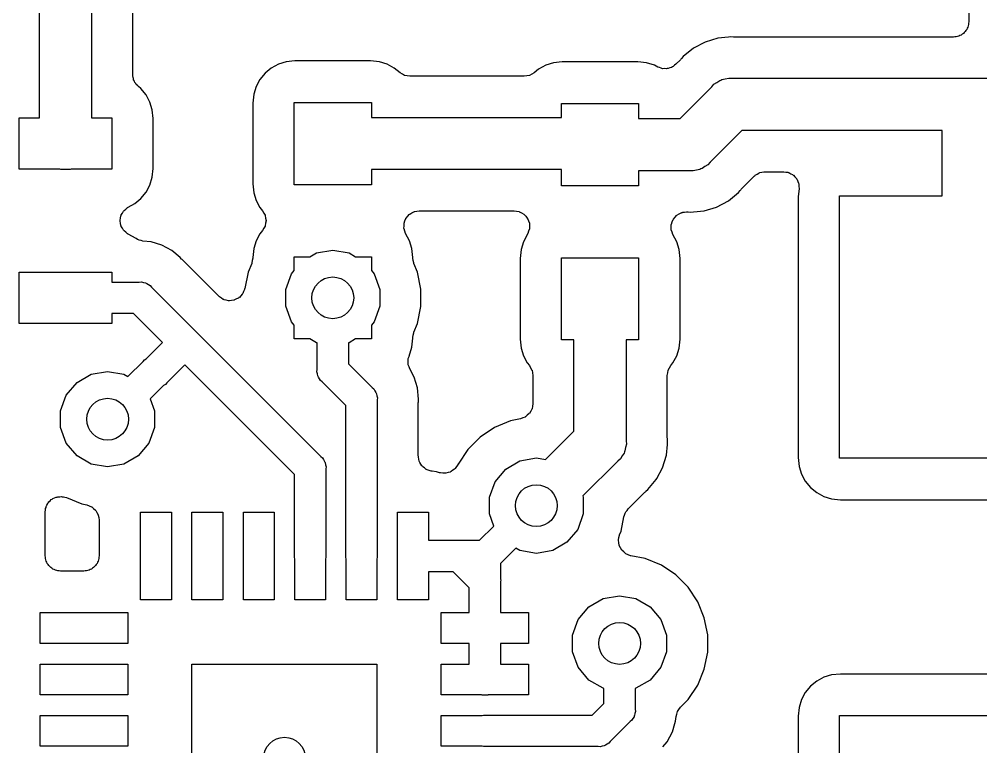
# Model space of a CAD drawing. Extents: x 91 to 190.2, y -113.9 to -59.9.
# Drawn here: x 101.55 to 110.9, y -74.75 to -67.68 of the extents above; entities that cross this region are included whole.
import ezdxf

# ---------------------------------------------------------------- set-up
doc = ezdxf.new("R2010")
doc.units = 0
doc.header["$MEASUREMENT"] = 0
doc.layers.add('BLACK', color=7, linetype='CONTINUOUS')

msp = doc.modelspace()

# ---------------------------------------------------------------- linework, layer by layer
at = {"layer": 'BLACK', "linetype": 'CONTINUOUS'}
for p, q in [((110.787, -65.2374), (110.787, -67.706)), ((101.746, -68.64), (101.746, -65.9511)), ((102.254, -66.0452), (102.254, -68.64)), ((102.654, -68.219), (102.654, -66.273)), ((110.787, -67.706), (110.785, -67.7189)), ((110.752, -67.8024), (110.742, -67.8109)), ((110.759, -67.7911), (110.752, -67.8024)), ((110.767, -67.781), (110.759, -67.7911)), ((110.772, -67.7687), (110.767, -67.781)), ((110.778, -67.7573), (110.772, -67.7687)), ((110.781, -67.7444), (110.778, -67.7573)), ((110.785, -67.732), (110.781, -67.7444)), ((110.785, -67.7189), (110.785, -67.732)), ((108.345, -67.8655), (108.222, -67.9029)), ((108.448, -67.8553), (108.345, -67.8655)), ((108.473, -67.8528), (108.448, -67.8553)), ((108.448, -67.8553), (108.448, -67.8553)), ((108.448, -67.8553), (108.448, -67.8553)), ((108.498, -67.8553), (108.473, -67.8528)), ((108.505, -67.8547), (108.498, -67.8553)), ((108.512, -67.856), (108.505, -67.8547)), ((110.637, -67.856), (108.512, -67.856)), ((110.65, -67.8537), (110.637, -67.856)), ((110.663, -67.8537), (110.65, -67.8537)), ((110.676, -67.8492), (110.663, -67.8537)), ((110.689, -67.847), (110.676, -67.8492)), ((110.7, -67.8404), (110.689, -67.847)), ((110.712, -67.8359), (110.7, -67.8404)), ((110.722, -67.8275), (110.712, -67.8359)), ((110.734, -67.8209), (110.722, -67.8275)), ((110.742, -67.8109), (110.734, -67.8209)), ((108.108, -67.9636), (108.008, -68.0453)), ((108.222, -67.9029), (108.108, -67.9636)), ((104.232, -68.0873), (104.147, -68.0958)), ((104.968, -68.0873), (104.232, -68.0873)), ((105.053, -68.0958), (104.968, -68.0873)), ((107.983, -68.0755), (107.938, -68.1199)), ((107.987, -68.0694), (107.983, -68.0755)), ((107.993, -68.0646), (107.987, -68.0694)), ((108.008, -68.0453), (107.993, -68.0646)), ((104.002, -68.1558), (103.941, -68.2058)), ((104.071, -68.1187), (104.002, -68.1558)), ((104.147, -68.0958), (104.071, -68.1187)), ((105.129, -68.1187), (105.053, -68.0958)), ((105.198, -68.1558), (105.129, -68.1187)), ((105.255, -68.202), (105.198, -68.1558)), ((106.602, -68.1658), (106.558, -68.202)), ((106.671, -68.1287), (106.602, -68.1658)), ((106.747, -68.1058), (106.671, -68.1287)), ((106.832, -68.0973), (106.747, -68.1058)), ((107.568, -68.0973), (106.832, -68.0973)), ((107.653, -68.1058), (107.568, -68.0973)), ((107.729, -68.1287), (107.653, -68.1058)), ((107.761, -68.1461), (107.729, -68.1287)), ((107.778, -68.1514), (107.761, -68.1461)), ((107.793, -68.1587), (107.778, -68.1514)), ((107.802, -68.1595), (107.793, -68.1587)), ((107.811, -68.1623), (107.802, -68.1595)), ((107.828, -68.1617), (107.811, -68.1623)), ((107.845, -68.1632), (107.828, -68.1617)), ((107.854, -68.1609), (107.845, -68.1632)), ((107.863, -68.1606), (107.854, -68.1609)), ((107.879, -68.1542), (107.863, -68.1606)), ((107.896, -68.1498), (107.879, -68.1542)), ((107.903, -68.1446), (107.896, -68.1498)), ((107.911, -68.1412), (107.903, -68.1446)), ((107.924, -68.1297), (107.911, -68.1412)), ((107.938, -68.1199), (107.924, -68.1297)), ((102.656, -68.2327), (102.654, -68.219)), ((102.657, -68.2467), (102.656, -68.2327)), ((102.661, -68.2582), (102.657, -68.2467)), ((102.663, -68.2703), (102.661, -68.2582)), ((102.67, -68.2824), (102.663, -68.2703)), ((103.891, -68.2667), (103.854, -68.3362)), ((103.941, -68.2058), (103.891, -68.2667)), ((105.277, -68.2143), (105.255, -68.202)), ((105.298, -68.227), (105.277, -68.2143)), ((105.299, -68.2271), (105.298, -68.227)), ((105.3, -68.2275), (105.299, -68.2271)), ((105.325, -68.2316), (105.3, -68.2275)), ((105.35, -68.236), (105.325, -68.2316)), ((106.462, -68.236), (105.35, -68.236)), ((106.487, -68.2316), (106.462, -68.236)), ((106.512, -68.2275), (106.487, -68.2316)), ((106.513, -68.2271), (106.512, -68.2275)), ((106.514, -68.227), (106.513, -68.2271)), ((106.536, -68.2143), (106.514, -68.227)), ((106.558, -68.202), (106.536, -68.2143)), ((108.336, -68.2956), (108.364, -68.2762)), ((108.364, -68.2762), (108.375, -68.2733)), ((108.375, -68.2733), (108.385, -68.2676)), ((108.385, -68.2676), (108.418, -68.2618)), ((108.418, -68.2618), (108.451, -68.2531)), ((108.451, -68.2531), (108.484, -68.256)), ((108.484, -68.256), (111.815, -68.256)), ((102.675, -68.2954), (102.67, -68.2824)), ((102.683, -68.3048), (102.675, -68.2954)), ((102.689, -68.3154), (102.683, -68.3048)), ((102.7, -68.3244), (102.689, -68.3154)), ((102.709, -68.335), (102.7, -68.3244)), ((102.734, -68.3558), (102.709, -68.335)), ((102.784, -68.4167), (102.734, -68.3558)), ((103.854, -68.3362), (103.831, -68.4116)), ((107.978, -68.646), (108.286, -68.3382)), ((108.286, -68.3382), (108.307, -68.3124)), ((108.307, -68.3124), (108.336, -68.2956)), ((102.821, -68.4862), (102.784, -68.4167)), ((103.831, -68.4116), (103.822, -68.4974)), ((102.844, -68.5616), (102.821, -68.4862)), ((103.822, -68.4974), (103.822, -69.2826)), ((104.225, -69.29), (104.225, -68.49)), ((104.225, -68.49), (104.975, -68.49)), ((104.975, -68.49), (104.975, -68.636)), ((106.825, -68.636), (106.825, -68.5)), ((106.825, -68.5), (107.575, -68.5)), ((107.575, -68.5), (107.575, -68.646)), ((101.55, -69.14), (101.55, -68.64)), ((101.55, -68.64), (101.746, -68.64)), ((102.254, -68.64), (102.45, -68.64)), ((102.45, -68.64), (102.45, -69.14)), ((102.853, -68.6474), (102.844, -68.5616)), ((102.853, -69.1326), (102.853, -68.6474)), ((104.975, -68.636), (106.825, -68.636)), ((107.575, -68.646), (107.978, -68.646)), ((108.578, -68.764), (108.27, -69.0718)), ((110.526, -68.764), (108.578, -68.764)), ((110.526, -69.4), (110.526, -68.764)), ((108.22, -69.1144), (108.192, -69.1338)), ((108.249, -69.0976), (108.22, -69.1144)), ((108.27, -69.0718), (108.249, -69.0976)), ((101.944, -69.14), (101.55, -69.14)), ((101.955, -69.144), (101.944, -69.14)), ((102.045, -69.144), (101.955, -69.144)), ((102.056, -69.14), (102.045, -69.144)), ((102.45, -69.14), (102.056, -69.14)), ((102.844, -69.2184), (102.853, -69.1326)), ((106.825, -69.144), (104.975, -69.144)), ((104.975, -69.144), (104.975, -69.29)), ((106.825, -69.3), (106.825, -69.144)), ((108.072, -69.154), (107.575, -69.154)), ((107.575, -69.154), (107.575, -69.3)), ((108.105, -69.1569), (108.072, -69.154)), ((108.138, -69.1482), (108.105, -69.1569)), ((108.171, -69.1424), (108.138, -69.1482)), ((108.181, -69.1367), (108.171, -69.1424)), ((108.192, -69.1338), (108.181, -69.1367)), ((108.573, -69.3345), (108.7, -69.2079)), ((108.7, -69.2079), (108.705, -69.2041)), ((108.705, -69.2041), (108.71, -69.1991)), ((108.71, -69.1991), (108.727, -69.1893)), ((108.727, -69.1893), (108.743, -69.1781)), ((108.743, -69.1781), (108.749, -69.1763)), ((108.749, -69.1763), (108.755, -69.173)), ((108.755, -69.173), (108.774, -69.1696)), ((108.774, -69.1696), (108.793, -69.1646)), ((108.793, -69.1646), (108.8, -69.1651)), ((108.8, -69.1651), (108.806, -69.164)), ((108.806, -69.164), (108.986, -69.164)), ((108.986, -69.164), (109.006, -69.1675)), ((109.006, -69.1675), (109.026, -69.1695)), ((109.026, -69.1695), (109.031, -69.172)), ((109.031, -69.172), (109.037, -69.173)), ((109.037, -69.173), (109.055, -69.1833)), ((109.055, -69.1833), (109.073, -69.1921)), ((109.073, -69.1921), (109.077, -69.1962)), ((109.077, -69.1962), (109.082, -69.1991)), ((109.082, -69.1991), (109.095, -69.2147)), ((102.784, -69.3633), (102.821, -69.2938)), ((102.821, -69.2938), (102.844, -69.2184)), ((103.822, -69.2826), (103.831, -69.3684)), ((104.975, -69.29), (104.225, -69.29)), ((107.575, -69.3), (106.825, -69.3)), ((109.095, -69.2147), (109.11, -69.2293)), ((109.11, -69.2293), (109.112, -69.2346)), ((109.112, -69.2346), (109.116, -69.239)), ((109.116, -69.239), (109.123, -69.2582)), ((109.123, -69.2582), (109.131, -69.2768)), ((109.131, -69.2768), (109.132, -69.2825)), ((109.132, -69.2825), (109.134, -69.288)), ((109.134, -69.288), (109.134, -69.3084)), ((102.734, -69.4242), (102.784, -69.3633)), ((103.831, -69.3684), (103.854, -69.4438)), ((108.448, -69.4464), (108.548, -69.3647)), ((108.548, -69.3647), (108.563, -69.3454)), ((108.563, -69.3454), (108.569, -69.3406)), ((108.569, -69.3406), (108.573, -69.3345)), ((109.135, -69.3287), (109.127, -69.4074)), ((109.134, -69.3084), (109.135, -69.3287)), ((102.611, -69.5077), (102.673, -69.4742)), ((102.673, -69.4742), (102.734, -69.4242)), ((103.854, -69.4438), (103.891, -69.5133)), ((108.334, -69.5071), (108.448, -69.4464)), ((109.127, -69.4074), (109.127, -71.9426)), ((109.53, -71.95), (109.53, -69.4)), ((109.53, -69.4), (110.526, -69.4)), ((102.541, -69.589), (102.542, -69.5841)), ((102.542, -69.5841), (102.553, -69.5661)), ((102.553, -69.5661), (102.563, -69.5474)), ((102.563, -69.5474), (102.567, -69.5441)), ((102.567, -69.5441), (102.57, -69.5399)), ((102.57, -69.5399), (102.586, -69.5268)), ((102.586, -69.5268), (102.602, -69.5126)), ((102.602, -69.5126), (102.607, -69.5108)), ((102.607, -69.5108), (102.611, -69.5077)), ((103.891, -69.5133), (103.917, -69.5448)), ((103.917, -69.5448), (103.929, -69.5661)), ((103.929, -69.5661), (103.941, -69.5872)), ((105.329, -69.5972), (105.344, -69.5791)), ((105.344, -69.5791), (105.346, -69.5778)), ((105.346, -69.5778), (105.348, -69.576)), ((105.348, -69.576), (105.369, -69.5649)), ((105.369, -69.5649), (105.389, -69.553)), ((105.389, -69.553), (105.392, -69.5526)), ((105.392, -69.5526), (105.394, -69.5514)), ((105.394, -69.5514), (105.417, -69.5481)), ((105.417, -69.5481), (105.44, -69.544)), ((105.44, -69.544), (106.365, -69.544)), ((106.365, -69.544), (106.388, -69.5481)), ((106.388, -69.5481), (106.412, -69.5514)), ((106.412, -69.5514), (106.414, -69.5526)), ((106.414, -69.5526), (106.416, -69.553)), ((106.416, -69.553), (106.437, -69.5649)), ((106.437, -69.5649), (106.458, -69.576)), ((106.458, -69.576), (106.459, -69.5778)), ((106.459, -69.5778), (106.461, -69.5791)), ((106.461, -69.5791), (106.477, -69.5972)), ((107.946, -69.5878), (107.948, -69.586)), ((107.948, -69.586), (107.969, -69.5749)), ((107.969, -69.5749), (107.989, -69.563)), ((107.989, -69.563), (107.992, -69.5626)), ((107.992, -69.5626), (107.994, -69.5614)), ((107.994, -69.5614), (108.003, -69.5601)), ((108.003, -69.5601), (108.006, -69.5587)), ((108.006, -69.5587), (108.02, -69.5577)), ((108.02, -69.5577), (108.04, -69.554)), ((108.04, -69.554), (108.044, -69.554)), ((108.044, -69.554), (108.045, -69.5542)), ((108.045, -69.5542), (108.045, -69.5541)), ((108.045, -69.5541), (108.051, -69.5553)), ((108.051, -69.5553), (108.058, -69.5547)), ((108.058, -69.5547), (108.083, -69.5572)), ((108.083, -69.5572), (108.108, -69.5547)), ((108.108, -69.5547), (108.211, -69.5445)), ((108.108, -69.5547), (108.108, -69.5547)), ((108.108, -69.5547), (108.108, -69.5547)), ((108.211, -69.5445), (108.334, -69.5071)), ((102.531, -69.6351), (102.536, -69.6143)), ((102.532, -69.64), (102.531, -69.6351)), ((102.531, -69.6449), (102.532, -69.64)), ((102.536, -69.6657), (102.531, -69.6449)), ((102.536, -69.6143), (102.539, -69.5933)), ((102.539, -69.6867), (102.536, -69.6657)), ((102.539, -69.5933), (102.541, -69.589)), ((103.941, -69.5872), (103.941, -69.5888)), ((103.941, -69.5888), (103.942, -69.5902)), ((103.942, -69.5902), (103.946, -69.6143)), ((103.946, -69.6657), (103.942, -69.6898)), ((103.946, -69.6143), (103.951, -69.6384)), ((103.951, -69.6416), (103.946, -69.6657)), ((103.951, -69.6384), (103.95, -69.64)), ((103.95, -69.64), (103.951, -69.6416)), ((105.293, -69.668), (105.294, -69.6656)), ((105.293, -69.6916), (105.293, -69.668)), ((105.294, -69.6631), (105.302, -69.6412)), ((105.294, -69.6656), (105.294, -69.6631)), ((105.302, -69.6412), (105.311, -69.619)), ((105.311, -69.619), (105.312, -69.6171)), ((105.312, -69.6171), (105.313, -69.6148)), ((105.313, -69.6148), (105.329, -69.5972)), ((106.477, -69.5972), (106.492, -69.6148)), ((106.492, -69.6148), (106.493, -69.6171)), ((106.493, -69.6171), (106.495, -69.619)), ((106.495, -69.619), (106.503, -69.6412)), ((106.503, -69.6412), (106.512, -69.6631)), ((106.512, -69.6631), (106.512, -69.6656)), ((106.512, -69.6656), (106.513, -69.668)), ((106.513, -69.668), (106.513, -69.6916)), ((107.893, -69.678), (107.894, -69.6756)), ((107.893, -69.7016), (107.893, -69.678)), ((107.894, -69.6731), (107.902, -69.6512)), ((107.894, -69.6756), (107.894, -69.6731)), ((107.902, -69.6512), (107.911, -69.629)), ((107.911, -69.629), (107.912, -69.6271)), ((107.912, -69.6271), (107.913, -69.6248)), ((107.913, -69.6248), (107.929, -69.6072)), ((107.929, -69.6072), (107.944, -69.5891)), ((107.944, -69.5891), (107.946, -69.5878)), ((102.541, -69.691), (102.539, -69.6867)), ((102.542, -69.6959), (102.541, -69.691)), ((102.553, -69.7139), (102.542, -69.6959)), ((102.563, -69.7326), (102.553, -69.7139)), ((102.567, -69.7359), (102.563, -69.7326)), ((102.57, -69.7401), (102.567, -69.7359)), ((102.586, -69.7532), (102.57, -69.7401)), ((102.602, -69.7674), (102.586, -69.7532)), ((102.607, -69.7692), (102.602, -69.7674)), ((102.611, -69.7723), (102.607, -69.7692)), ((102.686, -69.8128), (102.611, -69.7723)), ((103.891, -69.7667), (103.854, -69.8362)), ((103.917, -69.7352), (103.891, -69.7667)), ((103.929, -69.7139), (103.917, -69.7352)), ((103.941, -69.6928), (103.929, -69.7139)), ((103.942, -69.6898), (103.941, -69.6912)), ((103.941, -69.6912), (103.941, -69.6928)), ((105.292, -69.7152), (105.293, -69.6916)), ((105.293, -69.7176), (105.292, -69.7152)), ((105.293, -69.72), (105.293, -69.7176)), ((105.301, -69.7423), (105.293, -69.72)), ((105.308, -69.7647), (105.301, -69.7423)), ((105.346, -69.8362), (105.308, -69.7647)), ((106.497, -69.7647), (106.454, -69.8462)), ((106.505, -69.7423), (106.497, -69.7647)), ((106.513, -69.72), (106.505, -69.7423)), ((106.513, -69.6916), (106.513, -69.7152)), ((106.513, -69.7152), (106.513, -69.7176)), ((106.513, -69.7176), (106.513, -69.72)), ((107.892, -69.7252), (107.893, -69.7016)), ((107.893, -69.7276), (107.892, -69.7252)), ((107.893, -69.73), (107.893, -69.7276)), ((107.901, -69.7523), (107.893, -69.73)), ((107.908, -69.7747), (107.901, -69.7523)), ((102.687, -69.8129), (102.686, -69.8128)), ((102.687, -69.8131), (102.687, -69.8129)), ((102.702, -69.8236), (102.687, -69.8131)), ((102.71, -69.8258), (102.702, -69.8236)), ((102.717, -69.8298), (102.71, -69.8258)), ((102.735, -69.8328), (102.717, -69.8298)), ((102.752, -69.8376), (102.735, -69.8328)), ((102.833, -69.8456), (102.752, -69.8376)), ((102.937, -69.8772), (102.833, -69.8456)), ((103.854, -69.8362), (103.831, -69.9116)), ((105.369, -69.9116), (105.346, -69.8362)), ((106.454, -69.8462), (106.431, -69.9216)), ((107.946, -69.8462), (107.908, -69.7747)), ((107.969, -69.9216), (107.946, -69.8462)), ((103.033, -69.9285), (102.937, -69.8772)), ((103.117, -69.9975), (103.033, -69.9285)), ((103.831, -69.9116), (103.822, -69.9974)), ((104.378, -69.99), (104.441, -69.9537)), ((104.441, -69.9537), (104.6, -69.9257)), ((104.6, -69.9257), (104.759, -69.9537)), ((104.759, -69.9537), (104.822, -69.99)), ((105.378, -69.9974), (105.369, -69.9116)), ((106.431, -69.9216), (106.422, -70.0074)), ((107.978, -70.0074), (107.969, -69.9216)), ((103.13, -70.0129), (103.117, -69.9975)), ((103.136, -70.0177), (103.13, -70.0129)), ((103.14, -70.0238), (103.136, -70.0177)), ((103.491, -70.3751), (103.14, -70.0238)), ((103.812, -70.0519), (103.811, -70.0551)), ((103.813, -70.049), (103.812, -70.0519)), ((103.817, -70.0265), (103.813, -70.049)), ((103.822, -70.0042), (103.817, -70.0265)), ((103.822, -69.9974), (103.822, -69.9977)), ((103.822, -69.9977), (103.822, -69.9981)), ((103.822, -69.9981), (103.822, -70.0019)), ((103.822, -70.0019), (103.822, -70.0042)), ((104.225, -70.1257), (104.225, -69.99)), ((104.225, -69.99), (104.378, -69.99)), ((104.822, -69.99), (104.975, -69.99)), ((104.975, -69.99), (104.975, -70.1256)), ((105.378, -69.9976), (105.378, -69.9974)), ((105.378, -69.9978), (105.378, -69.9976)), ((105.378, -70.0018), (105.378, -69.9978)), ((105.378, -70.0041), (105.378, -70.0018)), ((105.383, -70.0264), (105.378, -70.0041)), ((105.387, -70.0489), (105.383, -70.0264)), ((105.388, -70.0517), (105.387, -70.0489)), ((105.389, -70.055), (105.388, -70.0517)), ((106.422, -70.0074), (106.422, -70.7926)), ((106.825, -70.8), (106.825, -70)), ((106.825, -70), (107.575, -70)), ((107.575, -70), (107.575, -70.8)), ((107.978, -70.7926), (107.978, -70.0074)), ((101.55, -70.64), (101.55, -70.14)), ((101.55, -70.14), (102.45, -70.14)), ((102.45, -70.14), (102.45, -70.2376)), ((103.776, -70.14), (103.744, -70.2983)), ((103.811, -70.0551), (103.776, -70.14)), ((104.198, -70.1579), (104.225, -70.1257)), ((104.975, -70.1256), (105.002, -70.1579)), ((105.424, -70.14), (105.389, -70.055)), ((105.457, -70.3056), (105.424, -70.14)), ((102.45, -70.2376), (102.718, -70.2376)), ((102.718, -70.2376), (102.738, -70.2358)), ((102.738, -70.2358), (102.758, -70.2411)), ((104.143, -70.3094), (104.198, -70.1579)), ((105.002, -70.1579), (105.057, -70.3094)), ((102.758, -70.2411), (102.778, -70.2446)), ((102.778, -70.2446), (102.784, -70.248)), ((102.784, -70.248), (102.79, -70.2497)), ((102.79, -70.2497), (102.807, -70.2613)), ((102.807, -70.2613), (102.824, -70.2715)), ((102.824, -70.2715), (102.837, -70.2869)), ((102.837, -70.2869), (103.277, -70.7269)), ((103.733, -70.3271), (103.725, -70.3468)), ((103.742, -70.3078), (103.733, -70.3271)), ((103.744, -70.2983), (103.742, -70.3029)), ((103.742, -70.3029), (103.742, -70.3078)), ((104.143, -70.4706), (104.143, -70.3094)), ((105.057, -70.3094), (105.057, -70.4706)), ((105.457, -70.4744), (105.457, -70.3056)), ((103.495, -70.3779), (103.491, -70.3751)), ((103.498, -70.3818), (103.495, -70.3779)), ((103.516, -70.3928), (103.498, -70.3818)), ((103.534, -70.405), (103.516, -70.3928)), ((103.539, -70.4062), (103.534, -70.405)), ((103.543, -70.4088), (103.539, -70.4062)), ((103.564, -70.413), (103.543, -70.4088)), ((103.584, -70.4184), (103.564, -70.413)), ((103.589, -70.418), (103.584, -70.4184)), ((103.594, -70.419), (103.589, -70.418)), ((103.615, -70.4158), (103.594, -70.419)), ((103.636, -70.4139), (103.615, -70.4158)), ((103.64, -70.4118), (103.636, -70.4139)), ((103.645, -70.4111), (103.64, -70.4118)), ((103.664, -70.4008), (103.645, -70.4111)), ((103.683, -70.3919), (103.664, -70.4008)), ((103.687, -70.3884), (103.683, -70.3919)), ((103.691, -70.386), (103.687, -70.3884)), ((103.705, -70.37), (103.691, -70.386)), ((103.72, -70.3551), (103.705, -70.37)), ((103.722, -70.3506), (103.72, -70.3551)), ((103.725, -70.3468), (103.722, -70.3506)), ((104.198, -70.6221), (104.143, -70.4706)), ((105.057, -70.4706), (105.002, -70.6221)), ((105.424, -70.64), (105.457, -70.4744)), ((102.662, -70.5424), (102.45, -70.5424)), ((102.45, -70.5424), (102.45, -70.64)), ((102.944, -70.8252), (102.662, -70.5424)), ((102.45, -70.64), (101.55, -70.64)), ((104.225, -70.6543), (104.198, -70.6221)), ((104.225, -70.79), (104.225, -70.6543)), ((105.002, -70.6221), (104.975, -70.6544)), ((104.975, -70.6544), (104.975, -70.79)), ((105.389, -70.725), (105.424, -70.64)), ((103.277, -70.7269), (103.277, -70.7269)), ((103.277, -70.7269), (104.483, -71.9327)), ((104.378, -70.79), (104.225, -70.79)), ((104.441, -70.8263), (104.378, -70.79)), ((104.822, -70.79), (104.759, -70.8263)), ((104.975, -70.79), (104.822, -70.79)), ((105.369, -70.8684), (105.378, -70.7826)), ((105.378, -70.7759), (105.383, -70.7536)), ((105.378, -70.7782), (105.378, -70.7759)), ((105.378, -70.7822), (105.378, -70.7782)), ((105.378, -70.7824), (105.378, -70.7822)), ((105.378, -70.7826), (105.378, -70.7824)), ((105.383, -70.7536), (105.387, -70.7311)), ((105.387, -70.7311), (105.388, -70.7283)), ((105.388, -70.7283), (105.389, -70.725)), ((106.422, -70.7926), (106.431, -70.8784)), ((106.946, -70.8), (106.825, -70.8)), ((106.946, -71.6848), (106.946, -70.8)), ((107.575, -70.8), (107.454, -70.8)), ((107.454, -70.8), (107.454, -71.7789)), ((107.969, -70.8784), (107.978, -70.7926)), ((102.786, -70.9835), (102.944, -70.8252)), ((104.448, -70.8274), (104.441, -70.8263)), ((104.448, -71.0881), (104.448, -70.8274)), ((104.759, -70.8263), (104.752, -70.8274)), ((104.752, -70.8274), (104.752, -71.0317)), ((105.342, -70.958), (105.369, -70.8684)), ((106.431, -70.8784), (106.454, -70.9538)), ((107.946, -70.9538), (107.969, -70.8784)), ((102.768, -70.9943), (102.785, -70.9841)), ((102.785, -70.9841), (102.786, -70.9835)), ((105.333, -70.9884), (105.334, -70.9837)), ((105.333, -71.0096), (105.333, -70.9884)), ((105.334, -70.9788), (105.342, -70.9607)), ((105.334, -70.9837), (105.334, -70.9788)), ((105.342, -70.9607), (105.342, -70.958)), ((106.454, -70.9538), (106.491, -71.0233)), ((107.909, -71.0233), (107.946, -70.9538)), ((102.608, -71.1564), (102.755, -71.0097)), ((102.755, -71.0097), (102.768, -70.9943)), ((103.16, -71.0407), (102.985, -71.2159)), ((104.228, -72.1083), (103.16, -71.0407)), ((104.752, -71.0317), (104.983, -71.2623)), ((105.333, -71.0308), (105.333, -71.0096)), ((105.334, -71.0355), (105.333, -71.0308)), ((105.334, -71.0405), (105.334, -71.0355)), ((105.342, -71.0602), (105.334, -71.0405)), ((105.349, -71.0803), (105.342, -71.0602)), ((105.393, -71.1624), (105.349, -71.0803)), ((106.491, -71.0233), (106.512, -71.0491)), ((106.512, -71.0491), (106.524, -71.0711)), ((106.524, -71.0711), (106.537, -71.0929)), ((107.863, -71.0929), (107.876, -71.0711)), ((107.876, -71.0711), (107.888, -71.0491)), ((107.888, -71.0491), (107.909, -71.0233)), ((102.112, -71.2144), (102.251, -71.1337)), ((102.251, -71.1337), (102.41, -71.1057)), ((102.41, -71.1057), (102.569, -71.1337)), ((102.569, -71.1337), (102.608, -71.1564)), ((104.446, -71.1083), (104.448, -71.0881)), ((104.451, -71.1278), (104.446, -71.1083)), ((104.455, -71.1477), (104.451, -71.1278)), ((104.458, -71.1536), (104.455, -71.1477)), ((104.46, -71.1602), (104.458, -71.1536)), ((104.471, -71.1768), (104.46, -71.1602)), ((105.424, -71.2665), (105.393, -71.1624)), ((106.537, -71.0929), (106.537, -71.0937)), ((106.537, -71.0937), (106.538, -71.0945)), ((106.538, -71.0945), (106.542, -71.1194)), ((106.542, -71.1194), (106.546, -71.1442)), ((106.546, -71.1442), (106.546, -71.4197)), ((107.854, -71.1442), (107.858, -71.1194)), ((107.854, -71.7505), (107.854, -71.1442)), ((107.858, -71.1194), (107.862, -71.0945)), ((107.862, -71.0945), (107.863, -71.0937)), ((107.863, -71.0937), (107.863, -71.0929)), ((102.008, -71.3379), (102.112, -71.2144)), ((102.953, -71.2421), (102.824, -71.3713)), ((102.954, -71.2415), (102.953, -71.2421)), ((102.972, -71.2313), (102.954, -71.2415)), ((102.985, -71.2159), (102.972, -71.2313)), ((104.481, -71.1943), (104.471, -71.1768)), ((104.497, -71.2073), (104.481, -71.1943)), ((104.728, -71.4379), (104.497, -71.2073)), ((104.983, -71.2623), (104.999, -71.2753)), ((105.435, -71.3748), (105.424, -71.2665)), ((101.953, -71.4894), (102.008, -71.3379)), ((104.999, -71.2753), (105.009, -71.2928)), ((105.009, -71.2928), (105.02, -71.3094)), ((105.02, -71.3094), (105.022, -71.316)), ((105.022, -71.316), (105.025, -71.3219)), ((105.025, -71.3219), (105.029, -71.3418)), ((105.029, -71.3418), (105.034, -71.3613)), ((105.034, -71.3613), (105.032, -71.3814)), ((102.824, -71.3713), (102.867, -71.4894)), ((104.728, -71.6567), (104.728, -71.4379)), ((105.032, -71.3814), (105.032, -72.9133)), ((105.432, -71.4093), (105.434, -71.402)), ((105.432, -71.9275), (105.432, -71.4093)), ((105.433, -71.3946), (105.435, -71.3748)), ((105.434, -71.402), (105.433, -71.3946)), ((106.542, -71.4437), (106.538, -71.4679)), ((106.546, -71.4197), (106.542, -71.4437)), ((101.953, -71.6506), (101.953, -71.4894)), ((102.867, -71.4894), (102.867, -71.6506)), ((106.471, -71.5496), (106.448, -71.5579)), ((106.472, -71.5485), (106.471, -71.5496)), ((106.474, -71.5479), (106.472, -71.5485)), ((106.492, -71.5318), (106.474, -71.5479)), ((106.511, -71.5161), (106.492, -71.5318)), ((106.512, -71.5146), (106.511, -71.5161)), ((106.513, -71.5136), (106.512, -71.5146)), ((106.525, -71.4921), (106.513, -71.5136)), ((106.537, -71.471), (106.525, -71.4921)), ((106.538, -71.4679), (106.537, -71.4693)), ((106.537, -71.4693), (106.537, -71.471)), ((106.33, -71.5857), (106.174, -71.6504)), ((106.425, -71.5668), (106.33, -71.5857)), ((106.448, -71.5579), (106.425, -71.5668)), ((102.008, -71.8021), (101.953, -71.6506)), ((102.867, -71.6506), (102.812, -71.8021)), ((104.728, -72.9133), (104.728, -71.6567)), ((106.174, -71.6504), (106.034, -71.7442)), ((106.669, -71.9615), (106.946, -71.6848)), ((102.112, -71.9256), (102.008, -71.8021)), ((102.812, -71.8021), (102.708, -71.9256)), ((106.034, -71.7442), (105.914, -71.8636)), ((107.457, -71.8125), (107.448, -71.845)), ((107.454, -71.7789), (107.457, -71.8125)), ((107.845, -71.9182), (107.855, -71.8148)), ((107.855, -71.7578), (107.854, -71.7505)), ((107.855, -71.7652), (107.855, -71.7578)), ((107.857, -71.79), (107.855, -71.7652)), ((107.855, -71.8148), (107.857, -71.79)), ((107.855, -71.8148), (107.855, -71.8148)), ((107.855, -71.8148), (107.855, -71.8148)), ((105.914, -71.8636), (105.819, -72.0057)), ((107.434, -71.899), (107.414, -71.9266)), ((107.437, -71.888), (107.434, -71.899)), ((107.442, -71.8782), (107.437, -71.888)), ((107.448, -71.845), (107.442, -71.8782)), ((107.807, -72.0415), (107.845, -71.9182)), ((102.251, -72.0063), (102.112, -71.9256)), ((102.41, -72.0343), (102.251, -72.0063)), ((102.569, -72.0063), (102.41, -72.0343)), ((102.708, -71.9256), (102.569, -72.0063)), ((104.483, -71.9327), (104.499, -71.9457)), ((104.499, -71.9457), (104.509, -71.9632)), ((104.509, -71.9632), (104.52, -71.9798)), ((104.52, -71.9798), (104.522, -71.9864)), ((104.522, -71.9864), (104.525, -71.9923)), ((104.525, -71.9923), (104.529, -72.0122)), ((104.529, -72.0122), (104.534, -72.0317)), ((105.433, -71.9332), (105.432, -71.9275)), ((105.433, -71.9389), (105.433, -71.9332)), ((105.438, -71.9587), (105.433, -71.9389)), ((105.441, -71.9788), (105.438, -71.9587)), ((105.444, -71.9838), (105.441, -71.9788)), ((105.446, -71.9894), (105.444, -71.9838)), ((105.457, -72.0062), (105.446, -71.9894)), ((105.467, -72.0239), (105.457, -72.0062)), ((105.816, -72.0141), (105.803, -72.0305)), ((105.817, -72.0086), (105.816, -72.0141)), ((105.819, -72.0057), (105.817, -72.0086)), ((106.282, -72.0544), (106.421, -71.9737)), ((106.421, -71.9737), (106.58, -71.9457)), ((106.58, -71.9457), (106.669, -71.9615)), ((107.372, -71.9774), (107.033, -72.3166)), ((107.398, -71.9558), (107.372, -71.9774)), ((107.414, -71.9266), (107.398, -71.9558)), ((109.127, -71.9426), (109.136, -72.0284)), ((112.03, -71.95), (109.53, -71.95)), ((104.228, -72.9133), (104.228, -72.1083)), ((104.534, -72.0317), (104.532, -72.0518)), ((104.532, -72.0518), (104.532, -72.9133)), ((105.472, -72.0276), (105.467, -72.0239)), ((105.475, -72.0324), (105.472, -72.0276)), ((105.492, -72.0443), (105.475, -72.0324)), ((105.507, -72.0574), (105.492, -72.0443)), ((105.513, -72.0594), (105.507, -72.0574)), ((105.518, -72.0627), (105.513, -72.0594)), ((105.537, -72.0682), (105.518, -72.0627)), ((105.556, -72.0752), (105.537, -72.0682)), ((105.562, -72.0752), (105.556, -72.0752)), ((105.568, -72.0768), (105.562, -72.0752)), ((105.608, -72.0808), (105.568, -72.0768)), ((105.638, -72.0899), (105.608, -72.0808)), ((105.644, -72.0906), (105.638, -72.0899)), ((105.649, -72.0928), (105.644, -72.0906)), ((105.67, -72.0937), (105.649, -72.0928)), ((105.69, -72.0961), (105.67, -72.0937)), ((105.696, -72.0948), (105.69, -72.0961)), ((105.701, -72.095), (105.696, -72.0948)), ((105.721, -72.0889), (105.701, -72.095)), ((105.741, -72.0843), (105.721, -72.0889)), ((105.746, -72.0811), (105.741, -72.0843)), ((105.751, -72.0794), (105.746, -72.0811)), ((105.767, -72.067), (105.751, -72.0794)), ((105.784, -72.0558), (105.767, -72.067)), ((105.788, -72.0512), (105.784, -72.0558)), ((105.792, -72.0477), (105.788, -72.0512)), ((105.803, -72.0305), (105.792, -72.0477)), ((106.178, -72.1779), (106.282, -72.0544)), ((107.751, -72.1471), (107.807, -72.0415)), ((109.136, -72.0284), (109.159, -72.1038)), ((109.159, -72.1038), (109.196, -72.1733)), ((106.123, -72.3294), (106.178, -72.1779)), ((107.68, -72.2354), (107.746, -72.1551)), ((107.746, -72.1551), (107.751, -72.1471)), ((107.751, -72.1471), (107.751, -72.1471)), ((107.751, -72.1471), (107.751, -72.1471)), ((109.196, -72.1733), (109.246, -72.2342)), ((107.474, -72.4414), (107.635, -72.2804)), ((107.635, -72.2804), (107.641, -72.2761)), ((107.641, -72.2761), (107.645, -72.2705)), ((107.645, -72.2705), (107.665, -72.2547)), ((107.665, -72.2547), (107.68, -72.2354)), ((107.68, -72.2354), (107.68, -72.2354)), ((109.246, -72.2342), (109.307, -72.2842)), ((109.307, -72.2842), (109.376, -72.3213)), ((101.82, -72.4055), (101.827, -72.3904)), ((101.827, -72.3904), (101.833, -72.3831)), ((101.833, -72.3831), (101.838, -72.3746)), ((101.838, -72.3746), (101.851, -72.364)), ((101.851, -72.364), (101.862, -72.352)), ((101.862, -72.352), (101.871, -72.3474)), ((101.871, -72.3474), (101.878, -72.3411)), ((101.878, -72.3411), (101.894, -72.3355)), ((101.894, -72.3355), (101.908, -72.3279)), ((101.908, -72.3279), (101.918, -72.3266)), ((101.918, -72.3266), (101.927, -72.3233)), ((101.927, -72.3233), (101.944, -72.3233)), ((101.944, -72.3233), (101.96, -72.3211)), ((101.96, -72.3211), (101.969, -72.3233)), ((101.969, -72.3233), (101.979, -72.3233)), ((101.979, -72.3233), (101.995, -72.3288)), ((101.995, -72.3288), (102.011, -72.3324)), ((102.011, -72.3324), (102.16, -72.3943)), ((106.123, -72.4906), (106.123, -72.3294)), ((107.033, -72.3166), (107.037, -72.3294)), ((107.037, -72.3294), (107.037, -72.4906)), ((109.376, -72.3213), (109.452, -72.3442)), ((109.452, -72.3442), (109.537, -72.3527)), ((109.537, -72.3527), (112.023, -72.3527)), ((101.803, -72.471), (101.806, -72.4549)), ((101.803, -72.8973), (101.803, -72.471)), ((101.806, -72.4549), (101.807, -72.4385)), ((101.807, -72.4385), (101.811, -72.4294)), ((101.811, -72.4294), (101.812, -72.4197)), ((101.812, -72.4197), (101.82, -72.4055)), ((102.16, -72.3943), (102.207, -72.4035)), ((102.207, -72.4035), (102.229, -72.4124)), ((102.229, -72.4124), (102.252, -72.4207)), ((102.252, -72.4207), (102.254, -72.4218)), ((102.254, -72.4218), (102.255, -72.4224)), ((102.255, -72.4224), (102.274, -72.4385)), ((102.274, -72.4385), (102.292, -72.4542)), ((102.292, -72.4542), (102.293, -72.4557)), ((102.293, -72.4557), (102.294, -72.4568)), ((102.294, -72.4568), (102.306, -72.4782)), ((102.306, -72.4782), (102.318, -72.4993)), ((102.73, -73.325), (102.73, -72.475)), ((102.73, -72.475), (103.03, -72.475)), ((103.03, -72.475), (103.03, -73.325)), ((103.23, -73.325), (103.23, -72.475)), ((103.23, -72.475), (103.53, -72.475)), ((103.53, -72.475), (103.53, -73.325)), ((103.73, -73.325), (103.73, -72.475)), ((103.73, -72.475), (104.03, -72.475)), ((104.03, -72.475), (104.03, -73.325)), ((105.23, -72.8665), (105.23, -72.475)), ((105.23, -72.475), (105.53, -72.475)), ((105.53, -72.475), (105.53, -72.7476)), ((107.439, -72.5014), (107.444, -72.484)), ((107.444, -72.484), (107.448, -72.4773)), ((107.448, -72.4773), (107.451, -72.4696)), ((107.451, -72.4696), (107.463, -72.4561)), ((107.463, -72.4561), (107.474, -72.4414)), ((102.318, -72.4993), (102.319, -72.501)), ((102.319, -72.501), (102.319, -72.5024)), ((102.319, -72.5024), (102.323, -72.5266)), ((102.323, -72.5266), (102.327, -72.5507)), ((102.327, -72.5507), (102.327, -72.8973)), ((106.166, -72.6087), (106.123, -72.4906)), ((107.037, -72.4906), (106.982, -72.6421)), ((107.404, -72.66), (107.432, -72.5182)), ((107.432, -72.5182), (107.439, -72.5014)), ((106.027, -72.7476), (106.166, -72.6087)), ((106.982, -72.6421), (106.878, -72.7656)), ((107.39, -72.6933), (107.404, -72.66)), ((105.53, -72.7476), (105.828, -72.7476)), ((105.828, -72.7476), (105.848, -72.7458)), ((105.848, -72.7458), (105.855, -72.7476)), ((105.855, -72.7476), (106.027, -72.7476)), ((106.878, -72.7656), (106.739, -72.8463)), ((107.379, -72.7442), (107.384, -72.7203)), ((107.379, -72.7458), (107.379, -72.7442)), ((107.379, -72.7475), (107.379, -72.7458)), ((107.383, -72.7716), (107.379, -72.7475)), ((107.384, -72.7203), (107.389, -72.6964)), ((107.389, -72.6964), (107.39, -72.6949)), ((107.39, -72.6949), (107.39, -72.6933)), ((106.382, -72.8236), (106.232, -72.9731)), ((106.421, -72.8463), (106.382, -72.8236)), ((106.58, -72.8743), (106.421, -72.8463)), ((106.739, -72.8463), (106.58, -72.8743)), ((107.386, -72.7958), (107.383, -72.7716)), ((107.387, -72.7973), (107.386, -72.7958)), ((107.387, -72.7989), (107.387, -72.7973)), ((107.399, -72.8204), (107.387, -72.7989)), ((107.41, -72.842), (107.399, -72.8204)), ((107.411, -72.8432), (107.41, -72.842)), ((107.412, -72.8446), (107.411, -72.8432)), ((107.43, -72.8607), (107.412, -72.8446)), ((101.805, -72.9103), (101.803, -72.8973)), ((101.805, -72.9234), (101.805, -72.9103)), ((101.81, -72.9357), (101.805, -72.9234)), ((101.812, -72.9486), (101.81, -72.9357)), ((101.819, -72.96), (101.812, -72.9486)), ((102.318, -72.9486), (102.312, -72.96)), ((102.321, -72.9357), (102.318, -72.9486)), ((102.325, -72.9234), (102.321, -72.9357)), ((102.327, -72.8973), (102.325, -72.9103)), ((102.325, -72.9103), (102.325, -72.9234)), ((104.23, -72.9269), (104.228, -72.9133)), ((104.23, -73.325), (104.23, -72.9269)), ((104.532, -72.9133), (104.53, -72.9269)), ((104.53, -72.9269), (104.53, -73.325)), ((104.73, -72.9269), (104.728, -72.9133)), ((104.73, -73.325), (104.73, -72.9269)), ((105.032, -72.9133), (105.03, -72.9269)), ((105.03, -72.9269), (105.03, -73.325)), ((105.228, -72.8731), (105.23, -72.8665)), ((105.228, -72.9269), (105.228, -72.8731)), ((105.23, -72.9335), (105.228, -72.9269)), ((105.23, -73.325), (105.23, -72.9335)), ((107.448, -72.8772), (107.43, -72.8607)), ((107.45, -72.8779), (107.448, -72.8772)), ((107.451, -72.879), (107.45, -72.8779)), ((107.474, -72.8878), (107.451, -72.879)), ((107.497, -72.8972), (107.474, -72.8878)), ((107.498, -72.8972), (107.497, -72.8972)), ((107.5, -72.8978), (107.498, -72.8972)), ((107.64, -72.9257), (107.5, -72.8978)), ((107.796, -72.9904), (107.64, -72.9257)), ((101.823, -72.9723), (101.819, -72.96)), ((101.832, -72.9824), (101.823, -72.9723)), ((101.838, -72.9938), (101.832, -72.9824)), ((101.848, -73.0022), (101.838, -72.9938)), ((101.857, -73.0122), (101.848, -73.0022)), ((101.868, -73.0188), (101.857, -73.0122)), ((101.878, -73.0272), (101.868, -73.0188)), ((101.891, -73.0317), (101.878, -73.0272)), ((101.902, -73.0383), (101.891, -73.0317)), ((101.915, -73.0406), (101.902, -73.0383)), ((101.927, -73.0451), (101.915, -73.0406)), ((101.94, -73.0451), (101.927, -73.0451)), ((101.953, -73.0473), (101.94, -73.0451)), ((102.19, -73.0451), (102.177, -73.0473)), ((102.203, -73.0451), (102.19, -73.0451)), ((102.216, -73.0406), (102.203, -73.0451)), ((102.229, -73.0383), (102.216, -73.0406)), ((102.24, -73.0317), (102.229, -73.0383)), ((102.252, -73.0272), (102.24, -73.0317)), ((102.262, -73.0188), (102.252, -73.0272)), ((102.274, -73.0122), (102.262, -73.0188)), ((102.282, -73.0022), (102.274, -73.0122)), ((102.292, -72.9938), (102.282, -73.0022)), ((102.299, -72.9824), (102.292, -72.9938)), ((102.307, -72.9723), (102.299, -72.9824)), ((102.312, -72.96), (102.307, -72.9723)), ((106.232, -72.9731), (106.232, -73.1251)), ((107.936, -73.0842), (107.796, -72.9904)), ((102.177, -73.0473), (101.953, -73.0473)), ((105.772, -73.0524), (105.53, -73.0524)), ((105.53, -73.0524), (105.53, -73.325)), ((105.928, -73.2083), (105.772, -73.0524)), ((106.232, -73.1251), (106.234, -73.1317)), ((106.234, -73.1317), (106.232, -73.1518)), ((108.056, -73.2036), (107.936, -73.0842)), ((105.928, -73.45), (105.928, -73.2083)), ((106.232, -73.1518), (106.232, -73.45)), ((108.15, -73.344), (108.056, -73.2036)), ((103.03, -73.325), (102.73, -73.325)), ((103.53, -73.325), (103.23, -73.325)), ((104.03, -73.325), (103.73, -73.325)), ((104.53, -73.325), (104.23, -73.325)), ((105.03, -73.325), (104.73, -73.325)), ((105.53, -73.325), (105.23, -73.325)), ((107.092, -73.3944), (107.231, -73.3137)), ((107.231, -73.3137), (107.39, -73.2857)), ((107.39, -73.2857), (107.549, -73.3137)), ((107.549, -73.3137), (107.688, -73.3944)), ((106.988, -73.5179), (107.092, -73.3944)), ((107.688, -73.3944), (107.792, -73.5179)), ((108.214, -73.5), (108.15, -73.344)), ((101.755, -73.75), (101.755, -73.45)), ((101.755, -73.45), (102.605, -73.45)), ((102.605, -73.45), (102.605, -73.75)), ((105.655, -73.75), (105.655, -73.45)), ((105.655, -73.45), (105.928, -73.45)), ((106.232, -73.45), (106.505, -73.45)), ((106.505, -73.45), (106.505, -73.75)), ((108.247, -73.6656), (108.214, -73.5)), ((106.933, -73.6694), (106.988, -73.5179)), ((107.792, -73.5179), (107.847, -73.6694)), ((106.933, -73.8306), (106.933, -73.6694)), ((107.847, -73.6694), (107.847, -73.8306)), ((108.247, -73.8344), (108.247, -73.6656)), ((102.605, -73.75), (101.755, -73.75)), ((105.928, -73.75), (105.655, -73.75)), ((105.928, -73.95), (105.928, -73.75)), ((106.505, -73.75), (106.232, -73.75)), ((106.232, -73.75), (106.232, -73.95)), ((106.988, -73.9821), (106.933, -73.8306)), ((107.847, -73.8306), (107.792, -73.9821)), ((108.214, -74), (108.247, -73.8344)), ((101.755, -74.25), (101.755, -73.95)), ((101.755, -73.95), (102.605, -73.95)), ((102.605, -73.95), (102.605, -74.25)), ((103.23, -75.75), (103.23, -73.95)), ((103.23, -73.95), (105.03, -73.95)), ((105.03, -73.95), (105.03, -75.4476)), ((105.655, -74.25), (105.655, -73.95)), ((105.655, -73.95), (105.928, -73.95)), ((106.232, -73.95), (106.505, -73.95)), ((106.505, -73.95), (106.505, -74.25)), ((107.092, -74.1056), (106.988, -73.9821)), ((107.792, -73.9821), (107.688, -74.1056)), ((108.15, -74.156), (108.214, -74)), ((109.452, -74.0558), (109.376, -74.0787)), ((109.537, -74.0473), (109.452, -74.0558)), ((112.023, -74.0473), (109.537, -74.0473)), ((107.231, -74.1863), (107.092, -74.1056)), ((107.688, -74.1056), (107.549, -74.1863)), ((108.056, -74.2964), (108.15, -74.156)), ((109.246, -74.1658), (109.196, -74.2267)), ((109.307, -74.1158), (109.246, -74.1658)), ((109.376, -74.0787), (109.307, -74.1158)), ((102.605, -74.25), (101.755, -74.25)), ((106.047, -74.25), (105.655, -74.25)), ((106.053, -74.2524), (106.047, -74.25)), ((106.107, -74.2524), (106.053, -74.2524)), ((106.113, -74.25), (106.107, -74.2524)), ((106.505, -74.25), (106.113, -74.25)), ((107.238, -74.1874), (107.231, -74.1863)), ((107.238, -74.3335), (107.238, -74.1874)), ((107.549, -74.1863), (107.542, -74.1874)), ((107.542, -74.1874), (107.542, -74.3899)), ((109.196, -74.2267), (109.159, -74.2962)), ((107.123, -74.4476), (107.238, -74.3335)), ((107.982, -74.3704), (108.056, -74.2964)), ((109.159, -74.2962), (109.136, -74.3716)), ((106.053, -74.45), (106.067, -74.4476)), ((106.067, -74.4476), (107.123, -74.4476)), ((107.535, -74.4495), (107.532, -74.4554)), ((107.539, -74.4296), (107.535, -74.4495)), ((107.544, -74.4101), (107.539, -74.4296)), ((107.542, -74.3899), (107.544, -74.4101)), ((107.939, -74.4618), (107.945, -74.4374)), ((107.945, -74.4374), (107.952, -74.4131)), ((107.952, -74.4124), (107.953, -74.4116)), ((107.952, -74.4131), (107.952, -74.4124)), ((107.953, -74.4116), (107.967, -74.3911)), ((107.967, -74.3911), (107.982, -74.3704)), ((109.136, -74.3716), (109.127, -74.4574)), ((101.755, -74.75), (101.755, -74.45)), ((101.755, -74.45), (102.605, -74.45)), ((102.605, -74.45), (102.605, -74.75)), ((105.655, -74.75), (105.655, -74.45)), ((105.655, -74.45), (106.053, -74.45)), ((107.493, -74.509), (107.299, -74.7031)), ((107.509, -74.496), (107.493, -74.509)), ((107.519, -74.4785), (107.509, -74.496)), ((107.53, -74.462), (107.519, -74.4785)), ((107.532, -74.4554), (107.53, -74.462)), ((107.903, -74.609), (107.927, -74.5283)), ((107.927, -74.5283), (107.934, -74.5049)), ((107.927, -74.5283), (107.927, -74.5283)), ((107.934, -74.5049), (107.939, -74.4618)), ((109.127, -74.4574), (109.127, -76.9926)), ((109.53, -77), (109.53, -74.45)), ((109.53, -74.45), (112.03, -74.45)), ((107.852, -74.705), (107.903, -74.609)), ((107.269, -74.7287), (107.252, -74.7403)), ((107.286, -74.7185), (107.269, -74.7287)), ((107.299, -74.7031), (107.286, -74.7185)), ((107.811, -74.7548), (107.852, -74.705)), ((102.605, -74.75), (101.755, -74.75)), ((106.053, -74.75), (105.655, -74.75)), ((106.067, -74.7524), (106.053, -74.75)), ((107.18, -74.7524), (106.067, -74.7524)), ((107.2, -74.7542), (107.18, -74.7524)), ((107.22, -74.7489), (107.2, -74.7542)), ((107.24, -74.7454), (107.22, -74.7489)), ((107.245, -74.742), (107.24, -74.7454)), ((107.252, -74.7403), (107.245, -74.742))]:
    msp.add_line(p, q, dxfattribs=at)
at = {"layer": 'BLACK'}
for centre in [(104.6, -70.39), (102.41, -71.57), (106.58, -72.41), (107.39, -73.75), (104.13, -74.8656)]:
    msp.add_circle(centre, 0.2032, dxfattribs=at)

doc.saveas('drawing.dxf')
